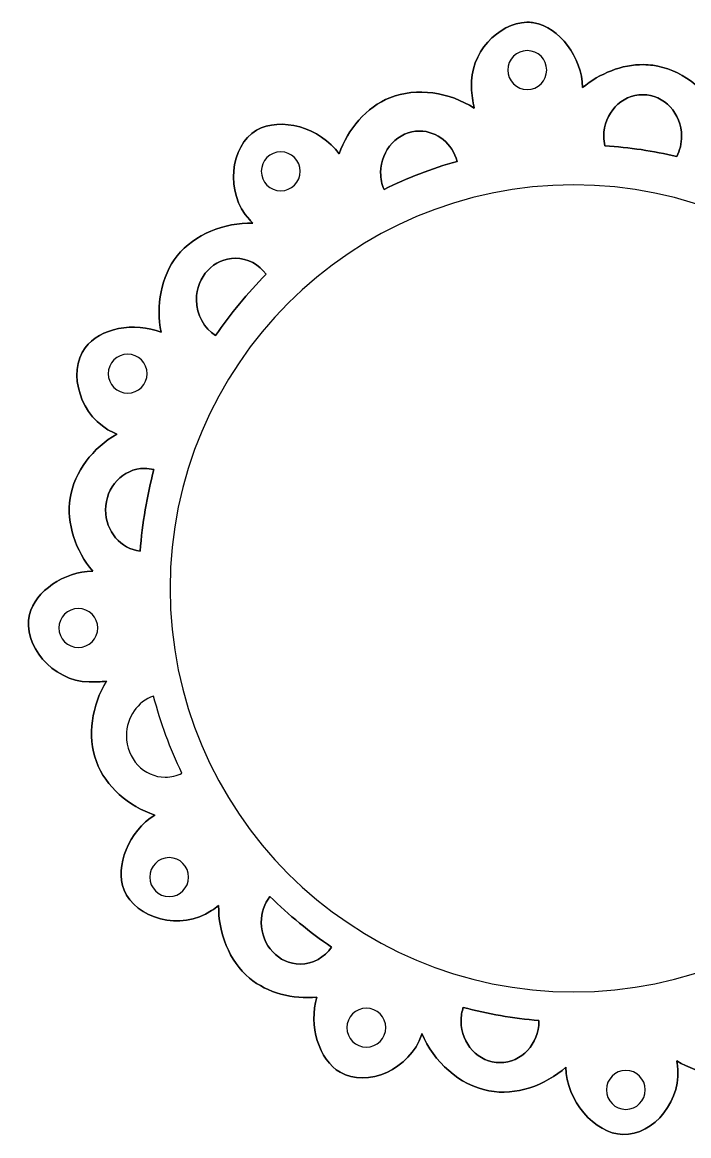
# Model space of a CAD drawing. Header units: centimetres. Extents: x -14.1 to 14.1, y -6.6 to 6.6.
# Drawn here: x -13.645 to -11.63, y -2.237 to 1.129 of the extents above; entities that cross this region are included whole.
import ezdxf

# ---------------------------------------------------------------- set-up
doc = ezdxf.new("R2010")
doc.units = ezdxf.units.CM
doc.header["$MEASUREMENT"] = 0
doc.layers.add('Layer 1', color=7, linetype='Continuous')

msp = doc.modelspace()

# ---------------------------------------------------------------- linework, layer by layer
at = {"layer": 'Layer 1', "color": 54}
for points, knots in [([(-12.11965, 1.12879), (-12.20527, 1.12699), (-12.2934, 1.03555), (-12.28748, 0.93205), (-12.28748, 0.93205), (-12.28621, 0.90982), (-12.28333, 0.88879), (-12.27885, 0.86926), (-12.27885, 0.86926), (-12.35293, 0.91726), (-12.45316, 0.93305), (-12.53359, 0.90077), (-12.53359, 0.90077), (-12.60492, 0.87212), (-12.6612, 0.80568), (-12.68723, 0.7312), (-12.68723, 0.7312), (-12.7438, 0.81065), (-12.86564, 0.84418), (-12.93686, 0.80229), (-12.93686, 0.80229), (-13.01686, 0.75525), (-13.03435, 0.61346), (-12.95776, 0.53125), (-12.95776, 0.53125), (-12.95453, 0.52778), (-12.95125, 0.5244), (-12.94797, 0.52112), (-12.94797, 0.52112), (-13.03377, 0.52382), (-13.12441, 0.48847), (-13.17677, 0.42267), (-13.17677, 0.42267), (-13.22631, 0.36039), (-13.24193, 0.27104), (-13.2252, 0.19148), (-13.2252, 0.19148), (-13.30647, 0.22434), (-13.41144, 0.20434), (-13.45528, 0.14475), (-13.45528, 0.14475), (-13.51027, 0.07001), (-13.47045, -0.06723), (-13.36767, -0.11264), (-13.36767, -0.11264), (-13.365, -0.1138), (-13.36234, -0.11494), (-13.35969, -0.11605), (-13.35969, -0.11605), (-13.43104, -0.15722), (-13.48788, -0.23003), (-13.50054, -0.30951), (-13.50054, -0.30951), (-13.51275, -0.38621), (-13.4839, -0.46945), (-13.43237, -0.53015), (-13.43237, -0.53015), (-13.5189, -0.53256), (-13.60598, -0.59077), (-13.62328, -0.66167), (-13.62328, -0.66167), (-13.64528, -0.75184), (-13.55573, -0.86318), (-13.44339, -0.86556), (-13.44339, -0.86556), (-13.42497, -0.86593), (-13.40731, -0.86516), (-13.39054, -0.86323), (-13.39054, -0.86323), (-13.43498, -0.93496), (-13.45007, -1.02915), (-13.42121, -1.10649), (-13.42121, -1.10649), (-13.3931, -1.18184), (-13.32304, -1.24172), (-13.24497, -1.26789), (-13.24497, -1.26789), (-13.32233, -1.31684), (-13.3661, -1.42254), (-13.33759, -1.49453), (-13.33759, -1.49453), (-13.30342, -1.58081), (-13.16595, -1.61989), (-13.07293, -1.55687), (-13.07293, -1.55687), (-13.06552, -1.55184), (-13.05845, -1.54674), (-13.05165, -1.54147), (-13.05165, -1.54147), (-13.05291, -1.6237), (-13.01989, -1.70937), (-12.95825, -1.76086), (-12.95825, -1.76086), (-12.90379, -1.80637), (-12.82711, -1.82534), (-12.75443, -1.81841), (-12.75443, -1.81841), (-12.78023, -1.90345), (-12.74898, -2.00801), (-12.68408, -2.04566), (-12.68408, -2.04566), (-12.60378, -2.0922), (-12.4717, -2.03772), (-12.43773, -1.93065), (-12.43773, -1.93065), (-12.43744, -1.92975), (-12.4372, -1.92888), (-12.43691, -1.92798), (-12.43691, -1.92798), (-12.40233, -2.01299), (-12.32354, -2.0852), (-12.23421, -2.10173), (-12.23421, -2.10173), (-12.15341, -2.11668), (-12.06414, -2.08575), (-12.00138, -2.02995), (-12.00138, -2.02995), (-12.0017, -2.13049), (-11.9147, -2.23035), (-11.82959, -2.23371), (-11.82959, -2.23371), (-11.73688, -2.23736), (-11.64552, -2.12748), (-11.6655, -2.01691), (-11.6655, -2.01691), (-11.66584, -2.01495), (-11.66624, -2.01302), (-11.66661, -2.01109), (-11.66661, -2.01109), (-11.59761, -2.05229), (-11.50966, -2.06678), (-11.43542, -2.04117), (-11.43542, -2.04117), (-11.35512, -2.01342), (-11.2909, -1.93841), (-11.26532, -1.85562), (-11.26532, -1.85562), (-11.21381, -1.9387), (-11.09379, -1.97974), (-11.02, -1.94211), (-11.02, -1.94211), (-10.94023, -1.90139), (-10.91329, -1.7691), (-10.97581, -1.68202), (-10.97581, -1.68202), (-10.89858, -1.68091), (-10.81973, -1.65011), (-10.77018, -1.5936), (-10.77018, -1.5936), (-10.72094, -1.53743), (-10.70046, -1.45588), (-10.70888, -1.37966), (-10.70888, -1.37966), (-10.64093, -1.40763), (-10.5591, -1.4026), (-10.5129, -1.36177), (-10.5129, -1.36177), (-10.44339, -1.30031), (-10.45334, -1.15775), (-10.54423, -1.09168), (-10.54423, -1.09168), (-10.55497, -1.08387), (-10.56574, -1.07681), (-10.57648, -1.07046), (-10.57648, -1.07046), (-10.49703, -1.03514), (-10.43022, -0.9619), (-10.41252, -0.87803), (-10.41252, -0.87803), (-10.38884, -0.76587), (-10.45427, -0.63501), (-10.55383, -0.58172), (-10.55383, -0.58172), (-10.45406, -0.58085), (-10.35558, -0.49457), (-10.35219, -0.41006), (-10.35219, -0.41006), (-10.34849, -0.31735), (-10.45831, -0.22591), (-10.56888, -0.24583), (-10.56888, -0.24583), (-10.5702, -0.24607), (-10.5715, -0.24631), (-10.5728, -0.24657), (-10.5728, -0.24657), (-10.49507, -0.17209), (-10.46302, -0.03927), (-10.50599, 0.06061), (-10.50599, 0.06061), (-10.53856, 0.13628), (-10.61397, 0.19367), (-10.69527, 0.21489), (-10.69527, 0.21489), (-10.60375, 0.27019), (-10.57102, 0.41158), (-10.62307, 0.48535), (-10.62307, 0.48535), (-10.67657, 0.56118), (-10.81934, 0.56687), (-10.89496, 0.48376), (-10.89496, 0.48376), (-10.89512, 0.48357), (-10.8953, 0.48339), (-10.89546, 0.4832), (-10.89546, 0.4832), (-10.89956, 0.56363), (-10.93639, 0.64497), (-10.99894, 0.69233), (-10.99894, 0.69233), (-11.06059, 0.739), (-11.14697, 0.7531), (-11.22439, 0.73683), (-11.22439, 0.73683), (-11.19092, 0.81853), (-11.21137, 0.92466), (-11.27167, 0.9685), (-11.27167, 0.9685), (-11.34673, 1.02306), (-11.48371, 0.98247), (-11.52853, 0.87944), (-11.52853, 0.87944), (-11.53194, 0.87156), (-11.53509, 0.86372), (-11.53792, 0.85597), (-11.53792, 0.85597), (-11.58015, 0.92958), (-11.65656, 0.98784), (-11.73882, 0.99882), (-11.73882, 0.99882), (-11.74797, 1.00004), (-11.75721, 1.0007), (-11.76647, 1.0008), (-11.76647, 1.0008), (-11.8323, 1.00149), (-11.89958, 0.97447), (-11.95115, 0.93114), (-11.95115, 0.93114), (-11.95332, 1.02282), (-12.02171, 1.11484), (-12.09826, 1.12728), (-12.09826, 1.12728), (-12.104, 1.12821), (-12.10977, 1.12871), (-12.11556, 1.12879), (-12.11556, 1.12879), (-12.11691, 1.12879), (-12.11826, 1.12882), (-12.11963, 1.12879), (-12.11963, 1.12879), (-12.11963, 1.12879), (-12.11963, 1.12879), (-12.11963, 1.12879), (-12.11963, 1.12879), (-12.11963, 1.12879), (-12.11965, 1.12879), (-12.11965, 1.12879)], [0, 0, 0, 0, 0.0153846, 0.0153846, 0.0153846, 0.0153846, 0.0307692, 0.0307692, 0.0307692, 0.0307692, 0.0461538, 0.0461538, 0.0461538, 0.0461538, 0.0615385, 0.0615385, 0.0615385, 0.0615385, 0.0769231, 0.0769231, 0.0769231, 0.0769231, 0.0923077, 0.0923077, 0.0923077, 0.0923077, 0.1076923, 0.1076923, 0.1076923, 0.1076923, 0.1230769, 0.1230769, 0.1230769, 0.1230769, 0.1384615, 0.1384615, 0.1384615, 0.1384615, 0.1538462, 0.1538462, 0.1538462, 0.1538462, 0.1692308, 0.1692308, 0.1692308, 0.1692308, 0.1846154, 0.1846154, 0.1846154, 0.1846154, 0.2, 0.2, 0.2, 0.2, 0.2153846, 0.2153846, 0.2153846, 0.2153846, 0.2307692, 0.2307692, 0.2307692, 0.2307692, 0.2461538, 0.2461538, 0.2461538, 0.2461538, 0.2615385, 0.2615385, 0.2615385, 0.2615385, 0.2769231, 0.2769231, 0.2769231, 0.2769231, 0.2923077, 0.2923077, 0.2923077, 0.2923077, 0.3076923, 0.3076923, 0.3076923, 0.3076923, 0.3230769, 0.3230769, 0.3230769, 0.3230769, 0.3384615, 0.3384615, 0.3384615, 0.3384615, 0.3538462, 0.3538462, 0.3538462, 0.3538462, 0.3692308, 0.3692308, 0.3692308, 0.3692308, 0.3846154, 0.3846154, 0.3846154, 0.3846154, 0.4, 0.4, 0.4, 0.4, 0.4153846, 0.4153846, 0.4153846, 0.4153846, 0.4307692, 0.4307692, 0.4307692, 0.4307692, 0.4461538, 0.4461538, 0.4461538, 0.4461538, 0.4615385, 0.4615385, 0.4615385, 0.4615385, 0.4769231, 0.4769231, 0.4769231, 0.4769231, 0.4923077, 0.4923077, 0.4923077, 0.4923077, 0.5076923, 0.5076923, 0.5076923, 0.5076923, 0.5230769, 0.5230769, 0.5230769, 0.5230769, 0.5384615, 0.5384615, 0.5384615, 0.5384615, 0.5538462, 0.5538462, 0.5538462, 0.5538462, 0.5692308, 0.5692308, 0.5692308, 0.5692308, 0.5846154, 0.5846154, 0.5846154, 0.5846154, 0.6, 0.6, 0.6, 0.6, 0.6153846, 0.6153846, 0.6153846, 0.6153846, 0.6307692, 0.6307692, 0.6307692, 0.6307692, 0.6461538, 0.6461538, 0.6461538, 0.6461538, 0.6615385, 0.6615385, 0.6615385, 0.6615385, 0.6769231, 0.6769231, 0.6769231, 0.6769231, 0.6923077, 0.6923077, 0.6923077, 0.6923077, 0.7076923, 0.7076923, 0.7076923, 0.7076923, 0.7230769, 0.7230769, 0.7230769, 0.7230769, 0.7384615, 0.7384615, 0.7384615, 0.7384615, 0.7538462, 0.7538462, 0.7538462, 0.7538462, 0.7692308, 0.7692308, 0.7692308, 0.7692308, 0.7846154, 0.7846154, 0.7846154, 0.7846154, 0.8, 0.8, 0.8, 0.8, 0.8153846, 0.8153846, 0.8153846, 0.8153846, 0.8307692, 0.8307692, 0.8307692, 0.8307692, 0.8461538, 0.8461538, 0.8461538, 0.8461538, 0.8615385, 0.8615385, 0.8615385, 0.8615385, 0.8769231, 0.8769231, 0.8769231, 0.8769231, 0.8923077, 0.8923077, 0.8923077, 0.8923077, 0.9076923, 0.9076923, 0.9076923, 0.9076923, 0.9230769, 0.9230769, 0.9230769, 0.9230769, 0.9384615, 0.9384615, 0.9384615, 0.9384615, 0.9538462, 0.9538462, 0.9538462, 0.9538462, 0.9692308, 0.9692308, 0.9692308, 0.9692308, 1, 1, 1, 1]), ([(-12.11854, 1.04312), (-12.08602, 1.04312), (-12.05967, 1.01679), (-12.05967, 0.9843), (-12.05967, 0.9843), (-12.05967, 0.95178), (-12.08602, 0.92543), (-12.11854, 0.92543), (-12.11854, 0.92543), (-12.15103, 0.92543), (-12.17736, 0.95178), (-12.17736, 0.9843), (-12.17736, 0.9843), (-12.17736, 1.01679), (-12.15103, 1.04312), (-12.11854, 1.04312), (-12.11854, 1.04312), (-12.11854, 1.04312), (-12.11854, 1.04312), (-12.11854, 1.04312)], [0, 0, 0, 0, 0.1666667, 0.1666667, 0.1666667, 0.1666667, 0.3333333, 0.3333333, 0.3333333, 0.3333333, 0.5, 0.5, 0.5, 0.5, 0.6666667, 0.6666667, 0.6666667, 0.6666667, 1, 1, 1, 1]), ([(-11.7694, 0.90977), (-11.70442, 0.90977), (-11.65177, 0.85357), (-11.65177, 0.78425), (-11.65177, 0.78425), (-11.65177, 0.76205), (-11.65717, 0.7412), (-11.66664, 0.7231), (-11.66664, 0.7231), (-11.7371, 0.73969), (-11.8097, 0.75067), (-11.884, 0.75546), (-11.884, 0.75546), (-11.88604, 0.76469), (-11.8871, 0.77432), (-11.8871, 0.78425), (-11.8871, 0.78425), (-11.8871, 0.85357), (-11.83439, 0.90977), (-11.76941, 0.90977), (-11.76941, 0.90977), (-11.76941, 0.90977), (-11.76941, 0.90977), (-11.76941, 0.90977), (-11.76941, 0.90977), (-11.76941, 0.90977), (-11.7694, 0.90977), (-11.7694, 0.90977)], [0, 0, 0, 0, 0.125, 0.125, 0.125, 0.125, 0.25, 0.25, 0.25, 0.25, 0.375, 0.375, 0.375, 0.375, 0.5, 0.5, 0.5, 0.5, 0.625, 0.625, 0.625, 0.625, 0.75, 0.75, 0.75, 0.75, 1, 1, 1, 1]), ([(-12.44406, 0.79994), (-12.39008, 0.79994), (-12.34458, 0.76115), (-12.33071, 0.70831), (-12.33071, 0.70831), (-12.40741, 0.68653), (-12.48126, 0.65801), (-12.55161, 0.62341), (-12.55161, 0.62341), (-12.55812, 0.63899), (-12.56174, 0.65624), (-12.56174, 0.67442), (-12.56174, 0.67442), (-12.56174, 0.74374), (-12.50906, 0.79994), (-12.44405, 0.79994), (-12.44405, 0.79994), (-12.44405, 0.79994), (-12.44406, 0.79994), (-12.44406, 0.79994)], [0, 0, 0, 0, 0.1666667, 0.1666667, 0.1666667, 0.1666667, 0.3333333, 0.3333333, 0.3333333, 0.3333333, 0.5, 0.5, 0.5, 0.5, 0.6666667, 0.6666667, 0.6666667, 0.6666667, 1, 1, 1, 1]), ([(-12.86377, 0.73718), (-12.83128, 0.73718), (-12.80495, 0.7108), (-12.80495, 0.67831), (-12.80495, 0.67831), (-12.80495, 0.64582), (-12.83128, 0.61949), (-12.86377, 0.61949), (-12.86377, 0.61949), (-12.89626, 0.61949), (-12.92259, 0.64582), (-12.92259, 0.67831), (-12.92259, 0.67831), (-12.92259, 0.7108), (-12.89626, 0.73718), (-12.86377, 0.73718), (-12.86377, 0.73718), (-12.86377, 0.73718), (-12.86377, 0.73718), (-12.86377, 0.73718)], [0, 0, 0, 0, 0.1666667, 0.1666667, 0.1666667, 0.1666667, 0.3333333, 0.3333333, 0.3333333, 0.3333333, 0.5, 0.5, 0.5, 0.5, 0.6666667, 0.6666667, 0.6666667, 0.6666667, 1, 1, 1, 1]), ([(-11.97842, 0.63717), (-11.30468, 0.63717), (-10.75853, 0.09102), (-10.75853, -0.58269), (-10.75853, -0.58269), (-10.75853, -1.25643), (-11.30468, -1.80255), (-11.97842, -1.80255), (-11.97842, -1.80255), (-12.65213, -1.80255), (-13.19828, -1.25642), (-13.19828, -0.58269), (-13.19828, -0.58269), (-13.19828, 0.09102), (-12.65213, 0.63717), (-11.97842, 0.63717), (-11.97842, 0.63717), (-11.97842, 0.63717), (-11.97842, 0.63717), (-11.97842, 0.63717)], [0, 0, 0, 0, 0.1666667, 0.1666667, 0.1666667, 0.1666667, 0.3333333, 0.3333333, 0.3333333, 0.3333333, 0.5, 0.5, 0.5, 0.5, 0.6666667, 0.6666667, 0.6666667, 0.6666667, 1, 1, 1, 1]), ([(-13.00106, 0.41555), (-12.9632, 0.41555), (-12.92954, 0.39645), (-12.908, 0.36681), (-12.908, 0.36681), (-12.96429, 0.30998), (-13.01547, 0.24809), (-13.06082, 0.18184), (-13.06082, 0.18184), (-13.09548, 0.20369), (-13.11874, 0.24396), (-13.11874, 0.29), (-13.11874, 0.29), (-13.11874, 0.35932), (-13.06605, 0.41554), (-13.00106, 0.41554), (-13.00106, 0.41554), (-13.00106, 0.41554), (-13.00106, 0.41554), (-13.00106, 0.41554), (-13.00106, 0.41554), (-13.00106, 0.41554), (-13.00106, 0.41555), (-13.00106, 0.41555)], [0, 0, 0, 0, 0.1428571, 0.1428571, 0.1428571, 0.1428571, 0.2857143, 0.2857143, 0.2857143, 0.2857143, 0.4285714, 0.4285714, 0.4285714, 0.4285714, 0.5714286, 0.5714286, 0.5714286, 0.5714286, 0.7142857, 0.7142857, 0.7142857, 0.7142857, 1, 1, 1, 1]), ([(-13.32664, 0.12528), (-13.29414, 0.12528), (-13.26778, 0.0989), (-13.26778, 0.06641), (-13.26778, 0.06641), (-13.26778, 0.03392), (-13.29415, 0.00759), (-13.32664, 0.00759), (-13.32664, 0.00759), (-13.35914, 0.00759), (-13.38546, 0.03392), (-13.38546, 0.06641), (-13.38546, 0.06641), (-13.38546, 0.0989), (-13.35914, 0.12528), (-13.32664, 0.12528), (-13.32664, 0.12528), (-13.32664, 0.12528), (-13.32664, 0.12528), (-13.32664, 0.12528)], [0, 0, 0, 0, 0.1666667, 0.1666667, 0.1666667, 0.1666667, 0.3333333, 0.3333333, 0.3333333, 0.3333333, 0.5, 0.5, 0.5, 0.5, 0.6666667, 0.6666667, 0.6666667, 0.6666667, 1, 1, 1, 1]), ([(-13.27563, -0.21992), (-13.26584, -0.21992), (-13.25636, -0.22122), (-13.24727, -0.2236), (-13.24727, -0.2236), (-13.26852, -0.30311), (-13.28257, -0.38553), (-13.28871, -0.47017), (-13.28871, -0.47017), (-13.34753, -0.46321), (-13.39331, -0.41006), (-13.39331, -0.34545), (-13.39331, -0.34545), (-13.39331, -0.27613), (-13.34062, -0.21993), (-13.27563, -0.21993), (-13.27563, -0.21993), (-13.27563, -0.21993), (-13.27563, -0.21993), (-13.27563, -0.21993), (-13.27563, -0.21993), (-13.27563, -0.21993), (-13.27563, -0.21992), (-13.27563, -0.21992)], [0, 0, 0, 0, 0.1428571, 0.1428571, 0.1428571, 0.1428571, 0.2857143, 0.2857143, 0.2857143, 0.2857143, 0.4285714, 0.4285714, 0.4285714, 0.4285714, 0.5714286, 0.5714286, 0.5714286, 0.5714286, 0.7142857, 0.7142857, 0.7142857, 0.7142857, 1, 1, 1, 1]), ([(-13.47569, -0.64352), (-13.44319, -0.64352), (-13.41683, -0.6699), (-13.41683, -0.70239), (-13.41683, -0.70239), (-13.41683, -0.73488), (-13.4432, -0.76121), (-13.47569, -0.76121), (-13.47569, -0.76121), (-13.50818, -0.76121), (-13.53451, -0.73488), (-13.53451, -0.70239), (-13.53451, -0.70239), (-13.53451, -0.6699), (-13.50819, -0.64352), (-13.47569, -0.64352), (-13.47569, -0.64352), (-13.47569, -0.64352), (-13.47569, -0.64352), (-13.47569, -0.64352)], [0, 0, 0, 0, 0.1666667, 0.1666667, 0.1666667, 0.1666667, 0.3333333, 0.3333333, 0.3333333, 0.3333333, 0.5, 0.5, 0.5, 0.5, 0.6666667, 0.6666667, 0.6666667, 0.6666667, 1, 1, 1, 1]), ([(-13.24831, -0.90824), (-13.22692, -0.98926), (-13.19807, -1.06725), (-13.16255, -1.14142), (-13.16255, -1.14142), (-13.17781, -1.14912), (-13.19487, -1.15346), (-13.21287, -1.15346), (-13.21287, -1.15346), (-13.27786, -1.15346), (-13.33055, -1.09726), (-13.33055, -1.02794), (-13.33055, -1.02794), (-13.33055, -0.9718), (-13.29598, -0.92428), (-13.24831, -0.90824), (-13.24831, -0.90824), (-13.24831, -0.90824), (-13.24831, -0.90824), (-13.24831, -0.90824)], [0, 0, 0, 0, 0.1666667, 0.1666667, 0.1666667, 0.1666667, 0.3333333, 0.3333333, 0.3333333, 0.3333333, 0.5, 0.5, 0.5, 0.5, 0.6666667, 0.6666667, 0.6666667, 0.6666667, 1, 1, 1, 1]), ([(-13.20111, -1.39663), (-13.16861, -1.39663), (-13.14225, -1.42298), (-13.14225, -1.4555), (-13.14225, -1.4555), (-13.14225, -1.48799), (-13.16862, -1.51432), (-13.20111, -1.51432), (-13.20111, -1.51432), (-13.2336, -1.51432), (-13.25993, -1.48799), (-13.25993, -1.4555), (-13.25993, -1.4555), (-13.25993, -1.42298), (-13.23361, -1.39663), (-13.20111, -1.39663), (-13.20111, -1.39663), (-13.20111, -1.39663), (-13.20111, -1.39663), (-13.20111, -1.39663)], [0, 0, 0, 0, 0.1666667, 0.1666667, 0.1666667, 0.1666667, 0.3333333, 0.3333333, 0.3333333, 0.3333333, 0.5, 0.5, 0.5, 0.5, 0.6666667, 0.6666667, 0.6666667, 0.6666667, 1, 1, 1, 1]), ([(-12.89652, -1.51397), (-12.83921, -1.57041), (-12.77682, -1.62171), (-12.71007, -1.66701), (-12.71007, -1.66701), (-12.73147, -1.69813), (-12.766, -1.71831), (-12.80495, -1.71831), (-12.80495, -1.71831), (-12.86996, -1.71831), (-12.92258, -1.66209), (-12.92258, -1.59277), (-12.92258, -1.59277), (-12.92258, -1.56292), (-12.91282, -1.53551), (-12.89652, -1.51398), (-12.89652, -1.51398), (-12.89652, -1.51398), (-12.89652, -1.51398), (-12.89652, -1.51398), (-12.89652, -1.51398), (-12.89652, -1.51398), (-12.89652, -1.51397), (-12.89652, -1.51397)], [0, 0, 0, 0, 0.1428571, 0.1428571, 0.1428571, 0.1428571, 0.2857143, 0.2857143, 0.2857143, 0.2857143, 0.4285714, 0.4285714, 0.4285714, 0.4285714, 0.5714286, 0.5714286, 0.5714286, 0.5714286, 0.7142857, 0.7142857, 0.7142857, 0.7142857, 1, 1, 1, 1]), ([(-12.3119, -1.8492), (-12.23803, -1.86896), (-12.16162, -1.88248), (-12.08327, -1.88915), (-12.08327, -1.88915), (-12.08327, -1.88971), (-12.08322, -1.89029), (-12.08322, -1.89084), (-12.08322, -1.89084), (-12.08322, -1.96016), (-12.1359, -2.01638), (-12.20088, -2.01638), (-12.20088, -2.01638), (-12.26589, -2.01638), (-12.31851, -1.96016), (-12.31851, -1.89084), (-12.31851, -1.89084), (-12.31851, -1.87623), (-12.31618, -1.86224), (-12.31187, -1.84919), (-12.31187, -1.84919), (-12.31187, -1.84919), (-12.3119, -1.84919), (-12.3119, -1.84919), (-12.3119, -1.84919), (-12.3119, -1.84919), (-12.3119, -1.8492), (-12.3119, -1.8492)], [0, 0, 0, 0, 0.125, 0.125, 0.125, 0.125, 0.25, 0.25, 0.25, 0.25, 0.375, 0.375, 0.375, 0.375, 0.5, 0.5, 0.5, 0.5, 0.625, 0.625, 0.625, 0.625, 0.75, 0.75, 0.75, 0.75, 1, 1, 1, 1]), ([(-12.6049, -1.85163), (-12.57241, -1.85163), (-12.54606, -1.87801), (-12.54606, -1.9105), (-12.54606, -1.9105), (-12.54606, -1.94299), (-12.57241, -1.96932), (-12.6049, -1.96932), (-12.6049, -1.96932), (-12.63739, -1.96932), (-12.66372, -1.94299), (-12.66372, -1.9105), (-12.66372, -1.9105), (-12.66372, -1.87801), (-12.63739, -1.85163), (-12.6049, -1.85163), (-12.6049, -1.85163), (-12.6049, -1.85163), (-12.6049, -1.85163), (-12.6049, -1.85163)], [0, 0, 0, 0, 0.1666667, 0.1666667, 0.1666667, 0.1666667, 0.3333333, 0.3333333, 0.3333333, 0.3333333, 0.5, 0.5, 0.5, 0.5, 0.6666667, 0.6666667, 0.6666667, 0.6666667, 1, 1, 1, 1]), ([(-11.82041, -2.03994), (-11.78792, -2.03994), (-11.76159, -2.06627), (-11.76159, -2.09876), (-11.76159, -2.09876), (-11.76159, -2.13125), (-11.78792, -2.15763), (-11.82041, -2.15763), (-11.82041, -2.15763), (-11.8529, -2.15763), (-11.87923, -2.13125), (-11.87923, -2.09876), (-11.87923, -2.09876), (-11.87923, -2.06627), (-11.8529, -2.03994), (-11.82041, -2.03994)], [0, 0, 0, 0, 0.2, 0.2, 0.2, 0.2, 0.4, 0.4, 0.4, 0.4, 0.6, 0.6, 0.6, 0.6, 1, 1, 1, 1])]:
    msp.add_open_spline(points, degree=3, knots=knots, dxfattribs=at)
at = {"layer": 'Layer 1', "lineweight": 25}
for points, knots in [([(-12.11965, 1.12879), (-12.20527, 1.12699), (-12.2934, 1.03555), (-12.28748, 0.93205), (-12.28748, 0.93205), (-12.28621, 0.90982), (-12.28333, 0.88879), (-12.27885, 0.86926), (-12.27885, 0.86926), (-12.35293, 0.91726), (-12.45316, 0.93305), (-12.53359, 0.90077), (-12.53359, 0.90077), (-12.60492, 0.87212), (-12.6612, 0.80568), (-12.68723, 0.7312), (-12.68723, 0.7312), (-12.7438, 0.81065), (-12.86564, 0.84418), (-12.93686, 0.80229), (-12.93686, 0.80229), (-13.01686, 0.75525), (-13.03435, 0.61346), (-12.95776, 0.53125), (-12.95776, 0.53125), (-12.95453, 0.52778), (-12.95125, 0.5244), (-12.94797, 0.52112), (-12.94797, 0.52112), (-13.03377, 0.52382), (-13.12441, 0.48847), (-13.17677, 0.42267), (-13.17677, 0.42267), (-13.22631, 0.36039), (-13.24193, 0.27104), (-13.2252, 0.19148), (-13.2252, 0.19148), (-13.30647, 0.22434), (-13.41144, 0.20434), (-13.45528, 0.14475), (-13.45528, 0.14475), (-13.51027, 0.07001), (-13.47045, -0.06723), (-13.36767, -0.11264), (-13.36767, -0.11264), (-13.365, -0.1138), (-13.36234, -0.11494), (-13.35969, -0.11605), (-13.35969, -0.11605), (-13.43104, -0.15722), (-13.48788, -0.23003), (-13.50054, -0.30951), (-13.50054, -0.30951), (-13.51275, -0.38621), (-13.4839, -0.46945), (-13.43237, -0.53015), (-13.43237, -0.53015), (-13.5189, -0.53256), (-13.60598, -0.59077), (-13.62328, -0.66167), (-13.62328, -0.66167), (-13.64528, -0.75184), (-13.55573, -0.86318), (-13.44339, -0.86556), (-13.44339, -0.86556), (-13.42497, -0.86593), (-13.40731, -0.86516), (-13.39054, -0.86323), (-13.39054, -0.86323), (-13.43498, -0.93496), (-13.45007, -1.02915), (-13.42121, -1.10649), (-13.42121, -1.10649), (-13.3931, -1.18184), (-13.32304, -1.24172), (-13.24497, -1.26789), (-13.24497, -1.26789), (-13.32233, -1.31684), (-13.3661, -1.42254), (-13.33759, -1.49453), (-13.33759, -1.49453), (-13.30342, -1.58081), (-13.16595, -1.61989), (-13.07293, -1.55687), (-13.07293, -1.55687), (-13.06552, -1.55184), (-13.05845, -1.54674), (-13.05165, -1.54147), (-13.05165, -1.54147), (-13.05291, -1.6237), (-13.01989, -1.70937), (-12.95825, -1.76086), (-12.95825, -1.76086), (-12.90379, -1.80637), (-12.82711, -1.82534), (-12.75443, -1.81841), (-12.75443, -1.81841), (-12.78023, -1.90345), (-12.74898, -2.00801), (-12.68408, -2.04566), (-12.68408, -2.04566), (-12.60378, -2.0922), (-12.4717, -2.03772), (-12.43773, -1.93065), (-12.43773, -1.93065), (-12.43744, -1.92975), (-12.4372, -1.92888), (-12.43691, -1.92798), (-12.43691, -1.92798), (-12.40233, -2.01299), (-12.32354, -2.0852), (-12.23421, -2.10173), (-12.23421, -2.10173), (-12.15341, -2.11668), (-12.06414, -2.08575), (-12.00138, -2.02995), (-12.00138, -2.02995), (-12.0017, -2.13049), (-11.9147, -2.23035), (-11.82959, -2.23371), (-11.82959, -2.23371), (-11.73688, -2.23736), (-11.64552, -2.12748), (-11.6655, -2.01691), (-11.6655, -2.01691), (-11.66584, -2.01495), (-11.66624, -2.01302), (-11.66661, -2.01109), (-11.66661, -2.01109), (-11.59761, -2.05229), (-11.50966, -2.06678), (-11.43542, -2.04117), (-11.43542, -2.04117), (-11.35512, -2.01342), (-11.2909, -1.93841), (-11.26532, -1.85562), (-11.26532, -1.85562), (-11.21381, -1.9387), (-11.09379, -1.97974), (-11.02, -1.94211), (-11.02, -1.94211), (-10.94023, -1.90139), (-10.91329, -1.7691), (-10.97581, -1.68202), (-10.97581, -1.68202), (-10.89858, -1.68091), (-10.81973, -1.65011), (-10.77018, -1.5936), (-10.77018, -1.5936), (-10.72094, -1.53743), (-10.70046, -1.45588), (-10.70888, -1.37966), (-10.70888, -1.37966), (-10.64093, -1.40763), (-10.5591, -1.4026), (-10.5129, -1.36177), (-10.5129, -1.36177), (-10.44339, -1.30031), (-10.45334, -1.15775), (-10.54423, -1.09168), (-10.54423, -1.09168), (-10.55497, -1.08387), (-10.56574, -1.07681), (-10.57648, -1.07046), (-10.57648, -1.07046), (-10.49703, -1.03514), (-10.43022, -0.9619), (-10.41252, -0.87803), (-10.41252, -0.87803), (-10.38884, -0.76587), (-10.45427, -0.63501), (-10.55383, -0.58172), (-10.55383, -0.58172), (-10.45406, -0.58085), (-10.35558, -0.49457), (-10.35219, -0.41006), (-10.35219, -0.41006), (-10.34849, -0.31735), (-10.45831, -0.22591), (-10.56888, -0.24583), (-10.56888, -0.24583), (-10.5702, -0.24607), (-10.5715, -0.24631), (-10.5728, -0.24657), (-10.5728, -0.24657), (-10.49507, -0.17209), (-10.46302, -0.03927), (-10.50599, 0.06061), (-10.50599, 0.06061), (-10.53856, 0.13628), (-10.61397, 0.19367), (-10.69527, 0.21489), (-10.69527, 0.21489), (-10.60375, 0.27019), (-10.57102, 0.41158), (-10.62307, 0.48535), (-10.62307, 0.48535), (-10.67657, 0.56118), (-10.81934, 0.56687), (-10.89496, 0.48376), (-10.89496, 0.48376), (-10.89512, 0.48357), (-10.8953, 0.48339), (-10.89546, 0.4832), (-10.89546, 0.4832), (-10.89956, 0.56363), (-10.93639, 0.64497), (-10.99894, 0.69233), (-10.99894, 0.69233), (-11.06059, 0.739), (-11.14697, 0.7531), (-11.22439, 0.73683), (-11.22439, 0.73683), (-11.19092, 0.81853), (-11.21137, 0.92466), (-11.27167, 0.9685), (-11.27167, 0.9685), (-11.34673, 1.02306), (-11.48371, 0.98247), (-11.52853, 0.87944), (-11.52853, 0.87944), (-11.53194, 0.87156), (-11.53509, 0.86372), (-11.53792, 0.85597), (-11.53792, 0.85597), (-11.58015, 0.92958), (-11.65656, 0.98784), (-11.73882, 0.99882), (-11.73882, 0.99882), (-11.74797, 1.00004), (-11.75721, 1.0007), (-11.76647, 1.0008), (-11.76647, 1.0008), (-11.8323, 1.00149), (-11.89958, 0.97447), (-11.95115, 0.93114), (-11.95115, 0.93114), (-11.95332, 1.02282), (-12.02171, 1.11484), (-12.09826, 1.12728), (-12.09826, 1.12728), (-12.104, 1.12821), (-12.10977, 1.12871), (-12.11556, 1.12879), (-12.11556, 1.12879), (-12.11691, 1.12879), (-12.11826, 1.12882), (-12.11963, 1.12879), (-12.11963, 1.12879), (-12.11963, 1.12879), (-12.11963, 1.12879), (-12.11963, 1.12879)], [0, 0, 0, 0, 0.015625, 0.015625, 0.015625, 0.015625, 0.03125, 0.03125, 0.03125, 0.03125, 0.046875, 0.046875, 0.046875, 0.046875, 0.0625, 0.0625, 0.0625, 0.0625, 0.078125, 0.078125, 0.078125, 0.078125, 0.09375, 0.09375, 0.09375, 0.09375, 0.109375, 0.109375, 0.109375, 0.109375, 0.125, 0.125, 0.125, 0.125, 0.140625, 0.140625, 0.140625, 0.140625, 0.15625, 0.15625, 0.15625, 0.15625, 0.171875, 0.171875, 0.171875, 0.171875, 0.1875, 0.1875, 0.1875, 0.1875, 0.203125, 0.203125, 0.203125, 0.203125, 0.21875, 0.21875, 0.21875, 0.21875, 0.234375, 0.234375, 0.234375, 0.234375, 0.25, 0.25, 0.25, 0.25, 0.265625, 0.265625, 0.265625, 0.265625, 0.28125, 0.28125, 0.28125, 0.28125, 0.296875, 0.296875, 0.296875, 0.296875, 0.3125, 0.3125, 0.3125, 0.3125, 0.328125, 0.328125, 0.328125, 0.328125, 0.34375, 0.34375, 0.34375, 0.34375, 0.359375, 0.359375, 0.359375, 0.359375, 0.375, 0.375, 0.375, 0.375, 0.390625, 0.390625, 0.390625, 0.390625, 0.40625, 0.40625, 0.40625, 0.40625, 0.421875, 0.421875, 0.421875, 0.421875, 0.4375, 0.4375, 0.4375, 0.4375, 0.453125, 0.453125, 0.453125, 0.453125, 0.46875, 0.46875, 0.46875, 0.46875, 0.484375, 0.484375, 0.484375, 0.484375, 0.5, 0.5, 0.5, 0.5, 0.515625, 0.515625, 0.515625, 0.515625, 0.53125, 0.53125, 0.53125, 0.53125, 0.546875, 0.546875, 0.546875, 0.546875, 0.5625, 0.5625, 0.5625, 0.5625, 0.578125, 0.578125, 0.578125, 0.578125, 0.59375, 0.59375, 0.59375, 0.59375, 0.609375, 0.609375, 0.609375, 0.609375, 0.625, 0.625, 0.625, 0.625, 0.640625, 0.640625, 0.640625, 0.640625, 0.65625, 0.65625, 0.65625, 0.65625, 0.671875, 0.671875, 0.671875, 0.671875, 0.6875, 0.6875, 0.6875, 0.6875, 0.703125, 0.703125, 0.703125, 0.703125, 0.71875, 0.71875, 0.71875, 0.71875, 0.734375, 0.734375, 0.734375, 0.734375, 0.75, 0.75, 0.75, 0.75, 0.765625, 0.765625, 0.765625, 0.765625, 0.78125, 0.78125, 0.78125, 0.78125, 0.796875, 0.796875, 0.796875, 0.796875, 0.8125, 0.8125, 0.8125, 0.8125, 0.828125, 0.828125, 0.828125, 0.828125, 0.84375, 0.84375, 0.84375, 0.84375, 0.859375, 0.859375, 0.859375, 0.859375, 0.875, 0.875, 0.875, 0.875, 0.890625, 0.890625, 0.890625, 0.890625, 0.90625, 0.90625, 0.90625, 0.90625, 0.921875, 0.921875, 0.921875, 0.921875, 0.9375, 0.9375, 0.9375, 0.9375, 0.953125, 0.953125, 0.953125, 0.953125, 0.96875, 0.96875, 0.96875, 0.96875, 1, 1, 1, 1]), ([(-12.11854, 1.04312), (-12.08602, 1.04312), (-12.05967, 1.01679), (-12.05967, 0.9843), (-12.05967, 0.9843), (-12.05967, 0.95178), (-12.08602, 0.92543), (-12.11854, 0.92543), (-12.11854, 0.92543), (-12.15103, 0.92543), (-12.17736, 0.95178), (-12.17736, 0.9843), (-12.17736, 0.9843), (-12.17736, 1.01679), (-12.15103, 1.04312), (-12.11854, 1.04312)], [0, 0, 0, 0, 0.2, 0.2, 0.2, 0.2, 0.4, 0.4, 0.4, 0.4, 0.6, 0.6, 0.6, 0.6, 1, 1, 1, 1]), ([(-11.7694, 0.90977), (-11.70442, 0.90977), (-11.65177, 0.85357), (-11.65177, 0.78425), (-11.65177, 0.78425), (-11.65177, 0.76205), (-11.65717, 0.7412), (-11.66664, 0.7231), (-11.66664, 0.7231), (-11.7371, 0.73969), (-11.8097, 0.75067), (-11.884, 0.75546), (-11.884, 0.75546), (-11.88604, 0.76469), (-11.8871, 0.77432), (-11.8871, 0.78425), (-11.8871, 0.78425), (-11.8871, 0.85357), (-11.83439, 0.90977), (-11.76941, 0.90977), (-11.76941, 0.90977), (-11.76941, 0.90977), (-11.76941, 0.90977), (-11.76941, 0.90977)], [0, 0, 0, 0, 0.1428571, 0.1428571, 0.1428571, 0.1428571, 0.2857143, 0.2857143, 0.2857143, 0.2857143, 0.4285714, 0.4285714, 0.4285714, 0.4285714, 0.5714286, 0.5714286, 0.5714286, 0.5714286, 0.7142857, 0.7142857, 0.7142857, 0.7142857, 1, 1, 1, 1]), ([(-12.44406, 0.79994), (-12.39008, 0.79994), (-12.34458, 0.76115), (-12.33071, 0.70831), (-12.33071, 0.70831), (-12.40741, 0.68653), (-12.48126, 0.65801), (-12.55161, 0.62341), (-12.55161, 0.62341), (-12.55812, 0.63899), (-12.56174, 0.65624), (-12.56174, 0.67442), (-12.56174, 0.67442), (-12.56174, 0.74374), (-12.50906, 0.79994), (-12.44405, 0.79994)], [0, 0, 0, 0, 0.2, 0.2, 0.2, 0.2, 0.4, 0.4, 0.4, 0.4, 0.6, 0.6, 0.6, 0.6, 1, 1, 1, 1]), ([(-12.86377, 0.73718), (-12.83128, 0.73718), (-12.80495, 0.7108), (-12.80495, 0.67831), (-12.80495, 0.67831), (-12.80495, 0.64582), (-12.83128, 0.61949), (-12.86377, 0.61949), (-12.86377, 0.61949), (-12.89626, 0.61949), (-12.92259, 0.64582), (-12.92259, 0.67831), (-12.92259, 0.67831), (-12.92259, 0.7108), (-12.89626, 0.73718), (-12.86377, 0.73718)], [0, 0, 0, 0, 0.2, 0.2, 0.2, 0.2, 0.4, 0.4, 0.4, 0.4, 0.6, 0.6, 0.6, 0.6, 1, 1, 1, 1]), ([(-11.97842, 0.63717), (-11.30468, 0.63717), (-10.75853, 0.09102), (-10.75853, -0.58269), (-10.75853, -0.58269), (-10.75853, -1.25643), (-11.30468, -1.80255), (-11.97842, -1.80255), (-11.97842, -1.80255), (-12.65213, -1.80255), (-13.19828, -1.25642), (-13.19828, -0.58269), (-13.19828, -0.58269), (-13.19828, 0.09102), (-12.65213, 0.63717), (-11.97842, 0.63717)], [0, 0, 0, 0, 0.2, 0.2, 0.2, 0.2, 0.4, 0.4, 0.4, 0.4, 0.6, 0.6, 0.6, 0.6, 1, 1, 1, 1]), ([(-13.00106, 0.41555), (-12.9632, 0.41555), (-12.92954, 0.39645), (-12.908, 0.36681), (-12.908, 0.36681), (-12.96429, 0.30998), (-13.01547, 0.24809), (-13.06082, 0.18184), (-13.06082, 0.18184), (-13.09548, 0.20369), (-13.11874, 0.24396), (-13.11874, 0.29), (-13.11874, 0.29), (-13.11874, 0.35932), (-13.06605, 0.41554), (-13.00106, 0.41554), (-13.00106, 0.41554), (-13.00106, 0.41554), (-13.00106, 0.41554), (-13.00106, 0.41554)], [0, 0, 0, 0, 0.1666667, 0.1666667, 0.1666667, 0.1666667, 0.3333333, 0.3333333, 0.3333333, 0.3333333, 0.5, 0.5, 0.5, 0.5, 0.6666667, 0.6666667, 0.6666667, 0.6666667, 1, 1, 1, 1]), ([(-13.32664, 0.12528), (-13.29414, 0.12528), (-13.26778, 0.0989), (-13.26778, 0.06641), (-13.26778, 0.06641), (-13.26778, 0.03392), (-13.29415, 0.00759), (-13.32664, 0.00759), (-13.32664, 0.00759), (-13.35914, 0.00759), (-13.38546, 0.03392), (-13.38546, 0.06641), (-13.38546, 0.06641), (-13.38546, 0.0989), (-13.35914, 0.12528), (-13.32664, 0.12528)], [0, 0, 0, 0, 0.2, 0.2, 0.2, 0.2, 0.4, 0.4, 0.4, 0.4, 0.6, 0.6, 0.6, 0.6, 1, 1, 1, 1]), ([(-13.27563, -0.21992), (-13.26584, -0.21992), (-13.25636, -0.22122), (-13.24727, -0.2236), (-13.24727, -0.2236), (-13.26852, -0.30311), (-13.28257, -0.38553), (-13.28871, -0.47017), (-13.28871, -0.47017), (-13.34753, -0.46321), (-13.39331, -0.41006), (-13.39331, -0.34545), (-13.39331, -0.34545), (-13.39331, -0.27613), (-13.34062, -0.21993), (-13.27563, -0.21993), (-13.27563, -0.21993), (-13.27563, -0.21993), (-13.27563, -0.21993), (-13.27563, -0.21993)], [0, 0, 0, 0, 0.1666667, 0.1666667, 0.1666667, 0.1666667, 0.3333333, 0.3333333, 0.3333333, 0.3333333, 0.5, 0.5, 0.5, 0.5, 0.6666667, 0.6666667, 0.6666667, 0.6666667, 1, 1, 1, 1]), ([(-13.47569, -0.64352), (-13.44319, -0.64352), (-13.41683, -0.6699), (-13.41683, -0.70239), (-13.41683, -0.70239), (-13.41683, -0.73488), (-13.4432, -0.76121), (-13.47569, -0.76121), (-13.47569, -0.76121), (-13.50818, -0.76121), (-13.53451, -0.73488), (-13.53451, -0.70239), (-13.53451, -0.70239), (-13.53451, -0.6699), (-13.50819, -0.64352), (-13.47569, -0.64352)], [0, 0, 0, 0, 0.2, 0.2, 0.2, 0.2, 0.4, 0.4, 0.4, 0.4, 0.6, 0.6, 0.6, 0.6, 1, 1, 1, 1]), ([(-13.24831, -0.90824), (-13.22692, -0.98926), (-13.19807, -1.06725), (-13.16255, -1.14142), (-13.16255, -1.14142), (-13.17781, -1.14912), (-13.19487, -1.15346), (-13.21287, -1.15346), (-13.21287, -1.15346), (-13.27786, -1.15346), (-13.33055, -1.09726), (-13.33055, -1.02794), (-13.33055, -1.02794), (-13.33055, -0.9718), (-13.29598, -0.92428), (-13.24831, -0.90824)], [0, 0, 0, 0, 0.2, 0.2, 0.2, 0.2, 0.4, 0.4, 0.4, 0.4, 0.6, 0.6, 0.6, 0.6, 1, 1, 1, 1]), ([(-13.20111, -1.39663), (-13.16861, -1.39663), (-13.14225, -1.42298), (-13.14225, -1.4555), (-13.14225, -1.4555), (-13.14225, -1.48799), (-13.16862, -1.51432), (-13.20111, -1.51432), (-13.20111, -1.51432), (-13.2336, -1.51432), (-13.25993, -1.48799), (-13.25993, -1.4555), (-13.25993, -1.4555), (-13.25993, -1.42298), (-13.23361, -1.39663), (-13.20111, -1.39663)], [0, 0, 0, 0, 0.2, 0.2, 0.2, 0.2, 0.4, 0.4, 0.4, 0.4, 0.6, 0.6, 0.6, 0.6, 1, 1, 1, 1]), ([(-12.89652, -1.51397), (-12.83921, -1.57041), (-12.77682, -1.62171), (-12.71007, -1.66701), (-12.71007, -1.66701), (-12.73147, -1.69813), (-12.766, -1.71831), (-12.80495, -1.71831), (-12.80495, -1.71831), (-12.86996, -1.71831), (-12.92258, -1.66209), (-12.92258, -1.59277), (-12.92258, -1.59277), (-12.92258, -1.56292), (-12.91282, -1.53551), (-12.89652, -1.51398), (-12.89652, -1.51398), (-12.89652, -1.51398), (-12.89652, -1.51398), (-12.89652, -1.51398)], [0, 0, 0, 0, 0.1666667, 0.1666667, 0.1666667, 0.1666667, 0.3333333, 0.3333333, 0.3333333, 0.3333333, 0.5, 0.5, 0.5, 0.5, 0.6666667, 0.6666667, 0.6666667, 0.6666667, 1, 1, 1, 1]), ([(-12.3119, -1.8492), (-12.23803, -1.86896), (-12.16162, -1.88248), (-12.08327, -1.88915), (-12.08327, -1.88915), (-12.08327, -1.88971), (-12.08322, -1.89029), (-12.08322, -1.89084), (-12.08322, -1.89084), (-12.08322, -1.96016), (-12.1359, -2.01638), (-12.20088, -2.01638), (-12.20088, -2.01638), (-12.26589, -2.01638), (-12.31851, -1.96016), (-12.31851, -1.89084), (-12.31851, -1.89084), (-12.31851, -1.87623), (-12.31618, -1.86224), (-12.31187, -1.84919), (-12.31187, -1.84919), (-12.31187, -1.84919), (-12.3119, -1.84919), (-12.3119, -1.84919)], [0, 0, 0, 0, 0.1428571, 0.1428571, 0.1428571, 0.1428571, 0.2857143, 0.2857143, 0.2857143, 0.2857143, 0.4285714, 0.4285714, 0.4285714, 0.4285714, 0.5714286, 0.5714286, 0.5714286, 0.5714286, 0.7142857, 0.7142857, 0.7142857, 0.7142857, 1, 1, 1, 1]), ([(-12.6049, -1.85163), (-12.57241, -1.85163), (-12.54606, -1.87801), (-12.54606, -1.9105), (-12.54606, -1.9105), (-12.54606, -1.94299), (-12.57241, -1.96932), (-12.6049, -1.96932), (-12.6049, -1.96932), (-12.63739, -1.96932), (-12.66372, -1.94299), (-12.66372, -1.9105), (-12.66372, -1.9105), (-12.66372, -1.87801), (-12.63739, -1.85163), (-12.6049, -1.85163)], [0, 0, 0, 0, 0.2, 0.2, 0.2, 0.2, 0.4, 0.4, 0.4, 0.4, 0.6, 0.6, 0.6, 0.6, 1, 1, 1, 1]), ([(-11.82041, -2.03994), (-11.78792, -2.03994), (-11.76159, -2.06627), (-11.76159, -2.09876), (-11.76159, -2.09876), (-11.76159, -2.13125), (-11.78792, -2.15763), (-11.82041, -2.15763), (-11.82041, -2.15763), (-11.8529, -2.15763), (-11.87923, -2.13125), (-11.87923, -2.09876), (-11.87923, -2.09876), (-11.87923, -2.06627), (-11.8529, -2.03994), (-11.82041, -2.03994)], [0, 0, 0, 0, 0.2, 0.2, 0.2, 0.2, 0.4, 0.4, 0.4, 0.4, 0.6, 0.6, 0.6, 0.6, 1, 1, 1, 1])]:
    msp.add_open_spline(points, degree=3, knots=knots, dxfattribs=at)

doc.saveas('drawing.dxf')
